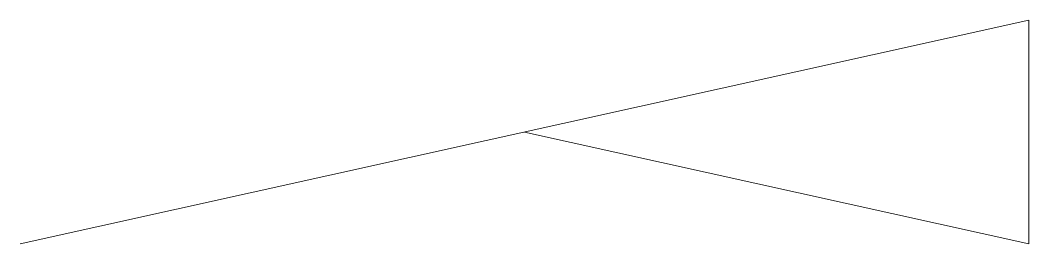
# Model space of a CAD drawing. Header units: metres. Extents: x -74 to 74, y -16 to 16.
import ezdxf

# ---------------------------------------------------------------- set-up
doc = ezdxf.new("R2010")
doc.units = ezdxf.units.M
doc.layers.add('A-DETL-GENF', color=92, linetype='Continuous', lineweight=18)

# ---------------------------------------------------------------- blocks, each defined once
blk = doc.blocks.new('28 afbreek kolom vierkant - 150mm-4423575-00_0 Basismaterialen')
at = {"layer": 'A-DETL-GENF'}
for p, q in [((74.41, 16.5), (-74.41, -16.5)), ((74.41, -16.5), (74.41, 16.5)), ((0, 0), (74.41, -16.5))]:
    blk.add_line(p, q, dxfattribs=at)

msp = doc.modelspace()

# ---------------------------------------------------------------- block references
msp.add_blockref('28 afbreek kolom vierkant - 150mm-4423575-00_0 Basismaterialen', (0, 0))

doc.saveas('drawing.dxf')
